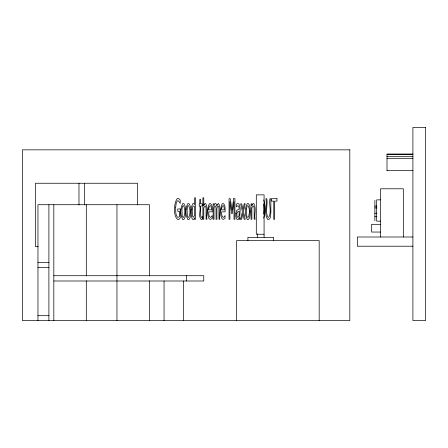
<?xml version="1.0" encoding="UTF-8"?>
<svg xmlns="http://www.w3.org/2000/svg" width="448" height="448" viewBox="0 0 448 448"><rect width="100%" height="100%" fill="white"/><g stroke="black" fill="none" stroke-linecap="round" stroke-linejoin="round"><path stroke-width="0.67" d="M263.704 214.015L264.023 209.009L263.698 203.946M263.693 218.17C265.502 212.33 265.496 205.738 263.715 199.892M412.905 154.022L386.999 154.022L386.999 170.738M386.999 154.622L412.905 154.622M386.999 156.677L412.905 156.677M386.999 158.318L412.905 158.318M386.999 170.408L412.905 170.408M380.492 199.864L376.662 199.864L376.662 221.144L380.492 221.144M374.875 206.074L376.953 206.074M374.875 207.911L376.953 207.911M374.875 213.231L376.953 213.231M374.875 216.72L376.953 216.72M380.492 224.319L371.594 224.319L371.594 232.047L380.492 232.047M264.079 234.259L256.301 234.259L256.301 194.863L264.079 194.863L264.079 237.334M412.905 236.998L357.342 236.998L357.342 246.21L412.905 246.21M38.242 246.714L35.482 246.714L35.482 183.249L137.519 183.249L137.519 204.87M37.957 262.646L48.989 262.646M37.957 267.54L48.989 267.54M53.822 275.716L203.762 275.716L203.762 280.997L53.822 280.997M37.957 315.689L48.989 315.689M403.34 236.998L403.34 188.787L380.492 188.787L380.492 236.998M374.875 200.323L374.875 220.685M319.178 320.583L319.178 240.643L236.555 240.643L236.555 320.583M273.599 240.643L273.599 237.334L247.912 237.334L247.912 240.643M257.426 233.85L257.426 237.334M186.614 275.716L186.614 280.997M183.394 280.997L183.394 320.583M164.052 280.997L164.052 320.583M149.458 275.912L149.458 204.714L37.957 204.714L37.957 320.583M149.458 280.795L149.458 320.583M116.967 204.714L116.967 320.583M86.307 204.714L86.307 275.912M86.307 280.795L86.307 320.583M84.353 183.249L84.353 204.87M78.977 183.249L78.977 204.87M53.822 204.714L53.822 320.583M48.899 204.714L48.899 320.583M270.855 211.551C270.547 213.97 271.46 219.71 267.803 219.61C263.564 213.864 267.355 205.162 265.888 198.705L266.801 198.705C267.966 204.579 264.947 211.848 267.949 217.28L268.778 217.28C271.835 211.882 268.755 204.568 269.942 198.705L270.855 198.705L270.855 211.551M185.556 211.579C185.354 214.234 185.752 217.526 183.758 219.593L182.75 219.587C180.113 215.079 180.09 208.057 182.767 203.554L183.758 203.554C185.746 205.626 185.354 208.925 185.556 211.579M190.686 211.579C190.478 214.234 190.876 217.526 188.882 219.593L187.88 219.587C185.237 215.079 185.22 208.057 187.891 203.554L188.882 203.554C190.87 205.626 190.484 208.925 190.686 211.579M250.118 211.579C249.917 214.234 250.314 217.526 248.321 219.593L247.318 219.587C244.675 215.079 244.653 208.057 247.33 203.554L248.321 203.554C250.309 205.626 249.917 208.925 250.118 211.579M175.683 207.133C175.823 210.437 175.157 214.48 177.43 217.196L178.69 217.168L179.34 216.67L179.34 211.344L177.755 211.344L177.755 208.942L180.242 208.942L180.242 217.93L179.228 219.089L177.962 219.699C172.95 216.233 173.802 203.084 177.268 198.514L178.634 198.486L180.214 200.105L180.214 203.409L178.634 200.973L177.386 200.838L176.254 202.938L175.683 207.133M207.85 209.871C207.39 212.43 207.883 222.566 212.162 218.355L212.162 215.522L211.445 216.698L210.392 217.392C208.398 216.558 208.902 213.606 208.69 211.842L212.257 211.842C211.932 209.21 212.979 204.882 210.19 203.42L209.227 203.98L208.466 205.654L207.85 209.871M220.746 209.871C220.287 212.43 220.78 222.566 225.058 218.355L225.058 215.522L224.342 216.698L223.289 217.392C221.295 216.558 221.805 213.606 221.586 211.842L225.154 211.842C224.829 209.21 225.876 204.882 223.087 203.42L222.124 203.98L221.362 205.654L220.746 209.871M191.262 209.793L191.358 215.141L192.024 218.557L193.133 219.727L193.973 219.173L194.673 217.722L194.673 219.296L195.535 219.296L195.535 197.781L194.673 197.781L194.673 204.473L193.396 203.42L192.556 203.997L191.604 206.78L191.262 209.793M181.944 208.964L182.218 215.986L182.661 217.112L183.579 217.392C185.27 214.032 185.287 209.115 183.579 205.755L182.941 205.755L182.42 206.483L181.944 208.964M187.068 208.964L187.342 215.986L187.785 217.112L188.703 217.392C190.4 214.032 190.411 209.115 188.703 205.755L188.07 205.755L187.544 206.483L187.068 208.964M246.506 208.964L246.781 215.986L247.223 217.112L248.142 217.392C249.838 214.032 249.85 209.115 248.142 205.755L247.503 205.755L246.982 206.483L246.506 208.964M192.209 209.138L192.405 215.807L193.334 217.252L194.673 215.538L194.673 206.629L194.09 205.979L192.942 206.175L192.209 209.138M235.95 213.332L236.018 216.787L236.852 219.369L238.062 219.531L239.131 217.65L239.131 219.296L239.994 219.296C239.025 214.374 241.606 208.225 238.778 203.728L237.888 203.476L236.314 204.182L236.314 206.825L237.177 206.041L238.375 205.878L238.93 206.668L239.131 209.132L236.835 210.297L235.95 213.332M236.846 213.606L237.037 216.658L237.765 217.336L239.131 215.494L239.131 211.21L237.586 211.842L236.846 213.606M208.818 208.13L208.69 209.854L211.411 209.854L211.12 206.752L210.465 205.643L209.552 205.878L208.818 208.13M221.715 208.13L221.586 209.854L224.308 209.854L224.017 206.752L223.362 205.643L222.449 205.878L221.715 208.13M233.666 198.705L232.008 210.168L230.294 198.705L229.051 198.705L229.051 219.296L229.902 219.296L229.902 201.555L231.678 213.629L232.232 213.629L234.018 201.555L234.018 219.296L234.931 219.296L234.931 198.705L233.666 198.705M244.227 203.851L242.95 209.63L241.713 203.851L240.649 203.851L242.418 211.635L240.626 219.296L241.612 219.296L242.894 213.461L244.149 219.296L245.213 219.296L243.432 211.456L245.213 203.851L244.227 203.851M217.14 204.938L216.754 206.091L216.216 204.042L215.41 203.42L214.676 203.98L213.998 205.565L213.998 203.851L213.13 203.851L213.13 219.296L213.998 219.296L213.998 207.766L215.186 205.895L215.802 206.494L216.026 208.393L216.054 219.296L216.922 219.296L216.905 207.805L218.109 205.895L218.725 206.494L218.949 208.393L218.977 219.296L219.845 219.296C218.495 214.665 221.866 207.334 218.333 203.42L217.14 204.938M204.148 204.646L203.767 205.565L203.767 197.781L202.899 197.781L202.899 219.296L203.767 219.296L203.767 207.766L205.1 205.895L205.789 206.539L206.046 208.516L206.08 219.296L206.948 219.296C205.979 214.334 208.494 208.074 205.688 203.515L204.921 203.56L204.148 204.646M252.263 204.646L251.877 205.565L251.877 203.851L251.009 203.851L251.009 219.296L251.877 219.296L251.877 207.766L253.215 205.895L253.898 206.539L254.156 208.516L254.19 219.296L255.058 219.296C254.089 214.334 256.609 208.074 253.798 203.515L253.03 203.56L252.263 204.646M202.205 216.821L201.51 217.319L201.034 217.078L200.676 215.163L200.665 206.007L202.255 206.007L202.255 203.851L200.665 203.851L200.665 199.41L199.797 199.41L199.797 203.851L199.209 203.851L199.209 206.007L199.797 206.007C201.062 209.871 197.882 216.507 201.298 219.604L202.255 219.162L202.255 216.821M425.6 127.417L412.905 127.417L412.905 320.583L425.6 320.583L425.6 127.417M349.815 149.845L22.4 149.845L22.4 320.583L349.815 320.583L349.815 149.845M276.987 198.705L271.466 198.705L271.466 201.141L273.767 201.141L273.767 219.296L274.68 219.296L274.68 201.141L276.987 201.141L276.987 198.705"/></g></svg>
